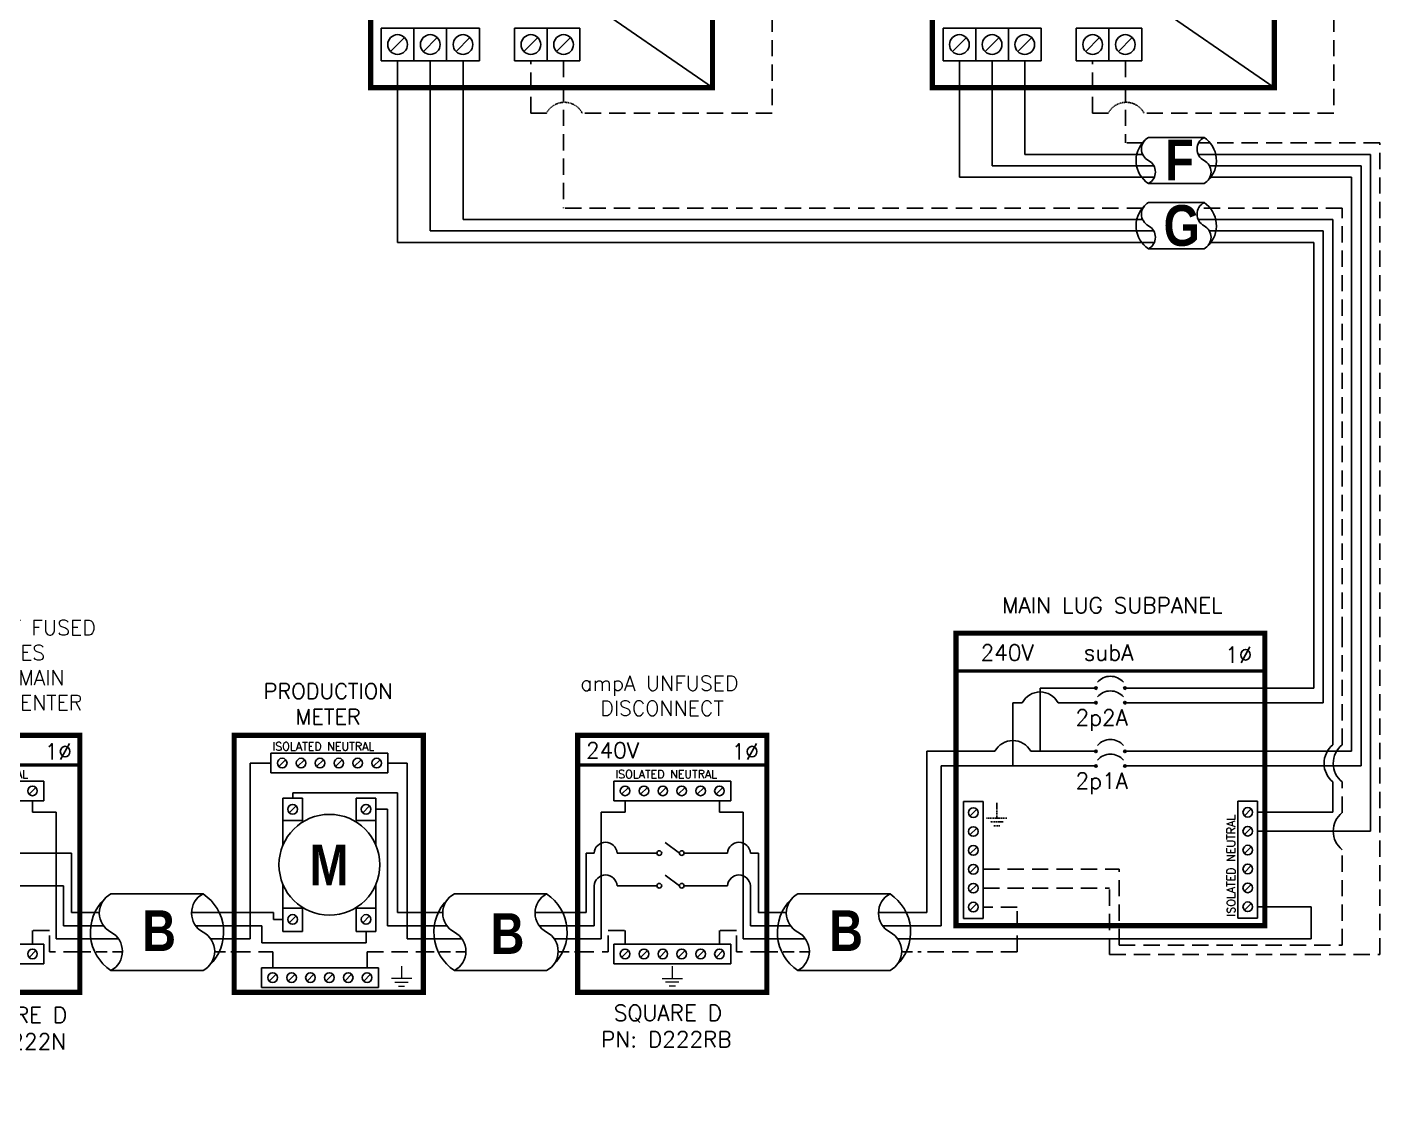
# Model space of a CAD drawing. Header units: feet. Extents: x 17803 to 18584, y 14556 to 15126.
# Drawn here: x 18260.7 to 18572.4, y 14750.8 to 14997.3 of the extents above; entities that cross this region are included whole.
import ezdxf

# ---------------------------------------------------------------- set-up
doc = ezdxf.new("R2010")
doc.units = ezdxf.units.FT
doc.header["$MEASUREMENT"] = 0
doc.linetypes.add('HIDDEN', pattern=[0.375, 0.25, -0.125])
for name, color, linetype in [('ONE LINE BLOCKS', 7, 'Continuous'), ('TABLES', 7, 'Continuous'), ('TEXT', 7, 'Continuous'), ('Z - TITLEBLOCK TXT', 7, 'Continuous')]:
    doc.layers.add(name, color=color, linetype=linetype)
doc.styles.add('ONE LINE TXT', font='techb___.ttf')
doc.styles.get("Standard").update_dxf_attribs({"font": 'simplex.shx'})

# ---------------------------------------------------------------- blocks, each defined once
blk = doc.blocks.new('2inverterSub')
at = {"layer": 'ONE LINE BLOCKS', "linetype": 'Continuous'}
h = blk.add_hatch(color=1, dxfattribs=at)
h.dxf.hatch_style = 1
edge = h.paths.add_edge_path()
edge.add_arc((40.28, 60.73), 0.291, 0, 360)
h = blk.add_hatch(color=1, dxfattribs=at)
h.dxf.hatch_style = 1
edge = h.paths.add_edge_path()
edge.add_arc((46.96, 60.73), 0.291, 0, 360)
h = blk.add_hatch(color=1, dxfattribs=at)
h.dxf.hatch_style = 1
edge = h.paths.add_edge_path()
edge.add_arc((40.28, 57.35), 0.291, 0, 360)
h = blk.add_hatch(color=1, dxfattribs=at)
h.dxf.hatch_style = 1
edge = h.paths.add_edge_path()
edge.add_arc((46.96, 57.35), 0.291, 0, 360)
h = blk.add_hatch(color=1, dxfattribs=at)
h.dxf.hatch_style = 1
edge = h.paths.add_edge_path()
edge.add_arc((40.28, 46.17), 0.291, 0, 360)
h = blk.add_hatch(color=1, dxfattribs=at)
h.dxf.hatch_style = 1
edge = h.paths.add_edge_path()
edge.add_arc((46.96, 46.17), 0.291, 0, 360)
h = blk.add_hatch(color=1, dxfattribs=at)
h.dxf.hatch_style = 1
edge = h.paths.add_edge_path()
edge.add_arc((40.28, 42.79), 0.291, 0, 360)
h = blk.add_hatch(color=1, dxfattribs=at)
h.dxf.hatch_style = 1
edge = h.paths.add_edge_path()
edge.add_arc((46.96, 42.79), 0.291, 0, 360)
at = {"color": 7, "linetype": 'Continuous'}
for p, q in [((90.5, 73.37), (90.5, 60.73)), ((99.2, 73.37), (99.2, 46.17)), ((36.09, 60.73), (27.43, 60.73)), ((27.43, 60.73), (27.43, 46.17)), ((90.5, 60.73), (51.15, 60.73)), ((17.02, 46.17), (1.34, 46.17)), ((1.34, 46.17), (1.34, 9)), ((36.09, 46.17), (25.26, 46.17)), ((99.2, 46.17), (51.15, 46.17)), ((1.34, 9), (0, 9))]:
    blk.add_line(p, q, dxfattribs=at)
at = {"color": 10, "linetype": 'Continuous'}
for p, q in [((92.67, 73.37), (92.67, 57.35)), ((101.37, 73.37), (101.37, 42.79)), ((21.14, 42.79), (21.14, 57.35)), ((23.31, 57.35), (21.14, 57.35)), ((31.55, 57.35), (36.09, 57.35)), ((92.67, 57.35), (51.15, 57.35)), ((21.14, 42.79), (4.63, 42.79)), ((4.63, 6), (4.63, 42.79)), ((21.14, 42.79), (36.09, 42.79)), ((101.37, 42.79), (51.15, 42.79)), ((4.63, 6), (0, 6))]:
    blk.add_line(p, q, dxfattribs=at)
at = {"color": 253, "linetype": 'Continuous'}
for p, q in [((94.85, 73.37), (94.85, 47.66)), ((103.55, 73.37), (103.55, 27.76)), ((94.85, 39.1), (94.85, 32.11)), ((94.85, 32.11), (77.54, 32.11)), ((103.55, 27.76), (77.54, 27.76)), ((89.88, 10.36), (77.54, 10.36)), ((89.88, 3), (89.88, 10.36)), ((89.88, 3), (0, 3))]:
    blk.add_line(p, q, dxfattribs=at)
at = {"color": 10, "linetype": 'Continuous'}
blk.add_arc((27.43, 55.19), 4.65, 27.6639, 152.3361, dxfattribs=at)
at = {"color": 7, "linetype": 'Continuous'}
blk.add_arc((21.14, 44.01), 4.65, 27.6639, 152.3361, dxfattribs=at)
at = {"color": 253, "linetype": 'Continuous'}
blk.add_arc((98.43, 43.38), 5.58, 129.9215, 230.0785, dxfattribs=at)
at = {"layer": 'ONE LINE BLOCKS', "lineweight": 50}
blk.add_line((8.04, 64.67), (79.2, 64.67), dxfattribs=at)
at = {"layer": 'ONE LINE BLOCKS', "lineweight": 50, "const_width": 1.19}
blk.add_lwpolyline([(8.04, 6.01), (8.04, 73.37), (79.2, 73.37), (79.2, 6.01)], close=True, dxfattribs=at)
at = {"layer": 'TEXT', "color": 92, "linetype": 'HIDDEN', "ltscale": 15}
for p, q in [((97.02, 47.66), (97.02, 73.37)), ((105.72, -0.66), (105.72, 73.37)), ((97.02, 32.03), (97.02, 39.1)), ((97.02, 1.52), (97.02, 23.48)), ((14.31, 18.99), (45.6, 18.99)), ((45.6, 1.52), (45.6, 18.99)), ((14.31, 14.64), (43.39, 14.64)), ((43.39, -0.66), (43.39, 14.64)), ((22.14, 10.28), (14.31, 10.28)), ((22.14, 0), (22.14, 10.28)), ((22.14, 0), (0, 0)), ((45.6, 1.52), (97.02, 1.52)), ((43.39, -0.66), (105.72, -0.66))]:
    blk.add_line(p, q, dxfattribs=at)
at = {"layer": 'TEXT', "color": 92, "linetype": 'HIDDEN', "flags": 128}
for points in [[(17.42, 34.26), (17.42, 30.76)], [(15.08, 30.76), (19.76, 30.76)], [(18.95, 29.89), (15.89, 29.89)], [(18.13, 29.02), (16.7, 29.02)]]:
    blk.add_lwpolyline(points, dxfattribs=at)
at = {"layer": 'TEXT', "color": 92, "linetype": 'Continuous', "ltscale": 4}
for centre in [(100.49, 43.38), (100.49, 27.76)]:
    blk.add_arc(centre, 5.51, 129.059, 230.941, dxfattribs=at)
at = {"layer": 'Z - TITLEBLOCK TXT', "color": 1, "linetype": 'Continuous'}
for p, q in [((9.77, 7.69), (9.77, 34.63)), ((9.77, 34.63), (14.31, 34.63)), ((14.31, 34.63), (14.31, 7.69)), ((73, 7.76), (73, 34.71)), ((73, 34.71), (77.54, 34.71)), ((77.54, 34.71), (77.54, 7.76)), ((14.31, 7.69), (9.77, 7.69)), ((77.54, 7.76), (73, 7.76))]:
    blk.add_line(p, q, dxfattribs=at)
at = {"layer": 'Z - TITLEBLOCK TXT', "color": 4, "linetype": 'Continuous'}
for p, q in [((12.83, 32.82), (11.25, 31.25)), ((76.06, 32.9), (74.49, 31.32)), ((12.83, 28.47), (11.25, 26.9)), ((76.06, 28.54), (74.49, 26.97)), ((12.83, 24.12), (11.25, 22.55)), ((76.06, 24.19), (74.49, 22.62)), ((12.83, 19.77), (11.25, 18.2)), ((76.06, 19.84), (74.49, 18.27)), ((12.83, 15.42), (11.25, 13.85)), ((76.06, 15.49), (74.49, 13.92)), ((12.83, 11.07), (11.25, 9.5)), ((76.06, 11.14), (74.49, 9.57))]:
    blk.add_line(p, q, dxfattribs=at)
at = {"layer": 'Z - TITLEBLOCK TXT', "color": 1, "linetype": 'Continuous', "flags": 128}
for points in [[(36.09, 60.73), (40.28, 60.73)], [(36.09, 60.73), (40.28, 60.73)], [(46.96, 60.73), (51.15, 60.73)], [(36.09, 57.35), (40.28, 57.35)], [(36.09, 57.35), (40.28, 57.35)], [(46.96, 57.35), (51.15, 57.35)], [(36.09, 46.17), (40.28, 46.17)], [(36.09, 46.17), (40.28, 46.17)], [(46.96, 46.17), (51.15, 46.17)], [(36.09, 42.79), (40.28, 42.79)], [(36.09, 42.79), (40.28, 42.79)], [(46.96, 42.79), (51.15, 42.79)]]:
    blk.add_lwpolyline(points, dxfattribs=at)
at = {"layer": 'Z - TITLEBLOCK TXT', "color": 1, "linetype": 'Continuous'}
for centre in [(40.28, 60.73), (46.96, 60.73), (40.28, 57.35), (46.96, 57.35), (40.28, 46.17), (46.96, 46.17), (40.28, 42.79), (46.96, 42.79)]:
    blk.add_circle(centre, 0.291, dxfattribs=at)
at = {"layer": 'Z - TITLEBLOCK TXT', "color": 4, "linetype": 'Continuous'}
for centre in [(12.04, 32.04), (75.27, 32.11), (12.04, 27.69), (75.27, 27.76), (12.04, 23.34), (75.27, 23.41), (12.04, 18.99), (75.27, 19.06), (12.04, 14.64), (75.27, 14.71), (12.04, 10.28), (75.27, 10.36)]:
    blk.add_circle(centre, 1.11, dxfattribs=at)
at = {"layer": 'Z - TITLEBLOCK TXT', "color": 1, "linetype": 'Continuous'}
for centre in [(43.62, 59.53), (43.62, 56.15), (43.62, 44.97), (43.62, 41.59)]:
    blk.add_arc(centre, 3.93, 40.3392, 139.6608, dxfattribs=at)
at = {"layer": 'TABLES', "color": 1, "linetype": 'Continuous'}
for s, p in [('2p2A', (35.59, 52.11)), ('2p1A', (35.59, 37.55))]:
    blk.add_text(s, height=3.658, dxfattribs=at).set_placement(p)
at = {"layer": 'TABLES', "color": 4, "linetype": 'Continuous'}
blk.add_text('ISOLATED NEUTRAL', height=1.8743, rotation=90, dxfattribs=at).set_placement((72.35, 8.12))
at = {"layer": 'TEXT', "color": 1, "attachment_point": 5}
for s, width, gutter_width, insert, char_height in [('MAIN LUG SUBPANEL ', 62.3984, 7.17, (44.08, 79.8), 3.6576), ('240V', 0.1481, 0.75, (19.83, 68.92), 3.658), ('subA', 0.1481, 0.75, (43.21, 68.92), 3.658), ('1∅', 0.1481, 0.75, (73.19, 68.41), 3.658)]:
    blk.add_mtext_dynamic_manual_height_columns(s, width=width, gutter_width=gutter_width, heights=[0], dxfattribs=dict(at, insert=insert, char_height=char_height))
blk = doc.blocks.new('*U13')
at = {"color": 7, "linetype": 'Continuous'}
for p, q in [((-7.14, 13.31), (-28.39, 13.31)), ((-28.39, -4.31), (-7.14, -4.31))]:
    blk.add_line(p, q, dxfattribs=at)
at = {"color": 7}
for p, q in [((-35.53, 9), (-31.05, 9)), ((-9.81, 9), (0, 9))]:
    blk.add_line(p, q, dxfattribs=at)
at = {"color": 10}
for p, q in [((-35.53, 6), (-30.11, 6)), ((-8.87, 6), (0, 6))]:
    blk.add_line(p, q, dxfattribs=at)
at = {"color": 253}
for p, q in [((-35.53, 3), (-26.66, 3)), ((-5.41, 3), (0, 3))]:
    blk.add_line(p, q, dxfattribs=at)
at = {"color": 92, "linetype": 'HIDDEN', "ltscale": 10}
for p, q in [((-4.48, 0), (0, 0)), ((-35.53, 0), (-25.72, 0))]:
    blk.add_line(p, q, dxfattribs=at)
at = {"linetype": 'Continuous'}
for centre, start, end in [((-26.08, 8.91), 117.6639, 242.3361), ((-4.83, 8.91), 117.6639, 242.3361), ((-30.7, 0.09), 297.6639, 62.3361), ((-9.45, 0.09), 297.6639, 62.3361)]:
    blk.add_arc(centre, 4.98, start, end, dxfattribs=at)
at = {"color": 7, "linetype": 'Continuous'}
for centre, start, end in [((-12.99, 4.5), 313.9732, 56.4265), ((-22.54, 4.5), 133.9732, 236.4265)]:
    blk.add_arc(centre, 10.58, start, end, dxfattribs=at)
blk = doc.blocks.new('unfusedDisconnect')
at = {"lineweight": 50}
blk.add_line((-43.61, 43.06), (0, 43.06), dxfattribs=at)
at = {"color": 1, "linetype": 'Continuous'}
for p, q in [((-35.27, 34.78), (-35.27, 39.32)), ((-35.27, 39.32), (-8.32, 39.32)), ((-8.32, 39.32), (-8.32, 34.78)), ((-8.32, 34.78), (-35.27, 34.78)), ((-23.43, 25.18), (-20.16, 22.74)), ((-31.89, 22.73), (-25.32, 22.73)), ((-19.08, 22.73), (-11.7, 22.73)), ((-23.43, 17.65), (-20.16, 15.2)), ((-31.89, 15.2), (-25.32, 15.2)), ((-19.08, 15.2), (-11.7, 15.19)), ((-35.27, 1.76), (-8.32, 1.76)), ((-35.27, 1.76), (-35.27, -2.78)), ((-8.32, 1.76), (-8.32, -2.78)), ((-8.32, -2.78), (-35.27, -2.78))]:
    blk.add_line(p, q, dxfattribs=at)
at = {"color": 4, "linetype": 'Continuous'}
for p, q in [((-31.89, 37.83), (-33.46, 36.26)), ((-27.53, 37.83), (-29.11, 36.26)), ((-23.18, 37.83), (-24.76, 36.26)), ((-18.83, 37.83), (-20.41, 36.26)), ((-14.48, 37.83), (-16.06, 36.26)), ((-10.13, 37.83), (-11.7, 36.26)), ((-31.89, 0.28), (-33.46, -1.3)), ((-27.53, 0.28), (-29.11, -1.3)), ((-23.18, 0.28), (-24.76, -1.3)), ((-18.83, 0.28), (-20.41, -1.3)), ((-14.48, 0.28), (-16.06, -1.3)), ((-10.13, 0.28), (-11.7, -1.3))]:
    blk.add_line(p, q, dxfattribs=at)
at = {"color": 253, "linetype": 'Continuous'}
for p, q in [((-32.67, 32.17), (-32.67, 34.78)), ((-10.92, 32.17), (-10.92, 34.78)), ((-38.16, 3), (-38.16, 32.17)), ((-38.16, 32.17), (-32.67, 32.17)), ((-5.43, 32.17), (-10.92, 32.17)), ((-5.43, 3), (-5.43, 32.17)), ((-43.61, 3), (-38.16, 3)), ((0, 3), (-5.43, 3))]:
    blk.add_line(p, q, dxfattribs=at)
at = {"color": 7, "linetype": 'Continuous'}
for p, q in [((-41.66, 9), (-41.66, 22.73)), ((-39.8, 22.73), (-41.66, 22.73)), ((-31.89, 22.73), (-34.52, 22.73)), ((-11.7, 22.73), (-9.07, 22.73)), ((-3.79, 22.73), (-1.93, 22.73)), ((-1.93, 9), (-1.93, 22.73))]:
    blk.add_line(p, q, dxfattribs=at)
at = {"color": 10, "linetype": 'Continuous'}
for p, q in [((-39.8, 6), (-39.8, 15.2)), ((-31.89, 15.2), (-34.52, 15.2)), ((-11.7, 15.2), (-9.07, 15.2)), ((-3.79, 6), (-3.79, 15.2)), ((-43.61, 6), (-39.8, 6)), ((0, 6), (-3.79, 6))]:
    blk.add_line(p, q, dxfattribs=at)
at = {"color": 7}
for p, q in [((-43.61, 9), (-41.66, 9)), ((0, 9), (-1.93, 9))]:
    blk.add_line(p, q, dxfattribs=at)
at = {"color": 92, "linetype": 'HIDDEN', "ltscale": 15}
for p, q in [((-36.58, 0), (-36.58, 4.9)), ((-36.58, 4.9), (-32.67, 4.9)), ((-32.67, 4.9), (-32.67, 1.76)), ((-7.01, 4.9), (-10.92, 4.9)), ((-10.92, 4.9), (-10.92, 1.76)), ((-7.01, 0), (-7.01, 4.9)), ((-43.61, 0), (-36.58, 0)), ((0, 0), (-7.01, 0))]:
    blk.add_line(p, q, dxfattribs=at)
at = {"lineweight": 50, "const_width": 1.19}
blk.add_lwpolyline([(-43.61, -9.34), (-43.61, 49.84), (0, 49.84), (0, -9.34)], close=True, dxfattribs=at)
at = {"color": 92, "linetype": 'Continuous', "lineweight": 5, "ltscale": 0.05, "flags": 128}
for points in [[(-24.14, -6.17), (-19.45, -6.17)], [(-21.8, -3.32), (-21.8, -6.17)], [(-20.27, -7.03), (-23.32, -7.03)], [(-21.08, -7.9), (-22.51, -7.9)]]:
    blk.add_lwpolyline(points, dxfattribs=at)
at = {"color": 4, "linetype": 'Continuous'}
for centre in [(-32.67, 37.05), (-28.32, 37.05), (-23.97, 37.05), (-19.62, 37.05), (-15.27, 37.05), (-10.92, 37.05), (-32.67, -0.51), (-28.32, -0.51), (-23.97, -0.51), (-19.62, -0.51), (-15.27, -0.51), (-10.92, -0.51)]:
    blk.add_circle(centre, 1.11, dxfattribs=at)
at = {"color": 1, "linetype": 'Continuous'}
for centre in [(-24.78, 22.73), (-19.62, 22.73), (-24.78, 15.2), (-19.62, 15.2)]:
    blk.add_circle(centre, 0.541, dxfattribs=at)
at = {"color": 7, "linetype": 'Continuous'}
for centre in [(-37.16, 22.58), (-6.43, 22.58)]:
    blk.add_arc(centre, 2.64, 3.2819, 176.7181, dxfattribs=at)
at = {"color": 10, "linetype": 'Continuous'}
for centre in [(-37.16, 15.04), (-6.43, 15.04)]:
    blk.add_arc(centre, 2.64, 3.2819, 176.7181, dxfattribs=at)
at = {"color": 4, "linetype": 'Continuous'}
blk.add_text('ISOLATED NEUTRAL', height=1.8743, dxfattribs=at).set_placement((-34.91, 39.97))
at = {"color": 1}
for s, width, gutter_width, heights, insert, char_height, attachment_point in [('\\A1;\\pi12.228;ampA UNFUSED \\P\\pi16.834;DISCONNECT', 64.922, 0, [11.89], (-55.21, 63.58), 3.4544, 1), ('240V', 0.1481, 0.75, [0], (-35.55, 46.4), 3.658, 5), ('1∅', 0.1481, 0.75, [0], (-4.98, 46.1), 3.658, 5), ('\\A1;\\pi11.999,t30.287;SQUARE D\\P\\pi9.0377,t27.326;PN: D222RB', 51.6906, 0.203, [45.94], (-47.25, -12.27), 3.6576, 1)]:
    blk.add_mtext_dynamic_manual_height_columns(s, width=width, gutter_width=gutter_width, heights=heights, dxfattribs=dict(at, insert=insert, char_height=char_height, attachment_point=attachment_point))
blk = doc.blocks.new('*U27')
at = {"color": 7}
for name, p in [('unfusedDisconnect', (0, 0)), ('*U13', (-43.61, 0))]:
    blk.add_blockref(name, p, dxfattribs=at)
at = {"layer": 'Z - TITLEBLOCK TXT', "color": 1, "linetype": 'Continuous', "insert": (-63.63, 8.88), "char_height": 9.3833, "attachment_point": 1, "style": 'ONE LINE TXT'}
blk.add_mtext_dynamic_manual_height_columns('{\\W1;\\C256;B}', width=0.1385, gutter_width=2.13, heights=[0], dxfattribs=at)
blk = doc.blocks.new('fusedDisconnect')
at = {"lineweight": 50}
blk.add_line((-43.61, 43.06), (0, 43.06), dxfattribs=at)
at = {"color": 1, "linetype": 'Continuous'}
for p, q in [((-35.27, 34.78), (-35.27, 39.32)), ((-35.27, 39.32), (-8.32, 39.32)), ((-8.32, 39.32), (-8.32, 34.78)), ((-8.32, 34.78), (-35.27, 34.78)), ((-26.07, 25.18), (-22.81, 22.74)), ((-21.73, 22.73), (-20.49, 22.73)), ((-17.94, 22.73), (-16.7, 22.73)), ((-26.07, 17.65), (-22.81, 15.2)), ((-21.73, 15.2), (-20.49, 15.2)), ((-17.94, 15.2), (-16.7, 15.2)), ((-35.27, 1.76), (-8.32, 1.76)), ((-35.27, 1.76), (-35.27, -2.78)), ((-8.32, 1.76), (-8.32, -2.78)), ((-8.32, -2.78), (-35.27, -2.78))]:
    blk.add_line(p, q, dxfattribs=at)
at = {"color": 4, "linetype": 'Continuous'}
for p, q in [((-31.89, 37.83), (-33.46, 36.26)), ((-27.53, 37.83), (-29.11, 36.26)), ((-23.18, 37.83), (-24.76, 36.26)), ((-18.83, 37.83), (-20.41, 36.26)), ((-14.48, 37.83), (-16.06, 36.26)), ((-10.13, 37.83), (-11.7, 36.26)), ((-31.89, 0.28), (-33.46, -1.3)), ((-27.53, 0.28), (-29.11, -1.3)), ((-23.18, 0.28), (-24.76, -1.3)), ((-18.83, 0.28), (-20.41, -1.3)), ((-14.48, 0.28), (-16.06, -1.3)), ((-10.13, 0.28), (-11.7, -1.3))]:
    blk.add_line(p, q, dxfattribs=at)
at = {"color": 253, "linetype": 'Continuous'}
for p, q in [((-32.67, 32.17), (-32.67, 34.78)), ((-10.92, 32.17), (-10.92, 34.78)), ((-38.16, 3), (-38.16, 32.17)), ((-38.16, 32.17), (-32.67, 32.17)), ((-5.43, 32.17), (-10.92, 32.17)), ((-5.43, 3), (-5.43, 32.17)), ((-43.61, 3), (-38.16, 3)), ((0, 3), (-5.43, 3))]:
    blk.add_line(p, q, dxfattribs=at)
at = {"color": 7, "linetype": 'Continuous'}
for p, q in [((-27.97, 22.73), (-41.66, 22.73)), ((-41.66, 9), (-41.66, 22.73)), ((-15.62, 22.73), (-1.93, 22.73)), ((-1.93, 9), (-1.93, 22.73))]:
    blk.add_line(p, q, dxfattribs=at)
at = {"color": 10, "linetype": 'Continuous'}
for p, q in [((-27.97, 15.2), (-39.8, 15.2)), ((-39.8, 6), (-39.8, 15.2)), ((-15.62, 15.2), (-3.79, 15.19)), ((-3.79, 6), (-3.79, 15.2)), ((-43.61, 6), (-39.8, 6)), ((0, 6), (-3.79, 6))]:
    blk.add_line(p, q, dxfattribs=at)
at = {"color": 7}
for p, q in [((-43.61, 9), (-41.66, 9)), ((0, 9), (-1.93, 9))]:
    blk.add_line(p, q, dxfattribs=at)
at = {"color": 92, "linetype": 'HIDDEN', "ltscale": 15}
for p, q in [((-36.58, 0), (-36.58, 4.9)), ((-36.58, 4.9), (-32.67, 4.9)), ((-32.67, 4.9), (-32.67, 1.76)), ((-7.01, 4.9), (-10.92, 4.9)), ((-10.92, 4.9), (-10.92, 1.76)), ((-7.01, 0), (-7.01, 4.9)), ((-43.61, 0), (-36.58, 0)), ((0, 0), (-7.01, 0)), ((-28.32, -2.78), (-28.32, -5.55)), ((-28.32, -5.55), (-38.48, -5.55)), ((-38.48, -5.55), (-38.48, -13.28)), ((-38.48, -23.51), (-38.48, -27.17))]:
    blk.add_line(p, q, dxfattribs=at)
at = {"lineweight": 50, "const_width": 1.19}
blk.add_lwpolyline([(-43.61, -9.34), (-43.61, 49.84), (0, 49.84), (0, -9.34)], close=True, dxfattribs=at)
at = {"color": 92, "linetype": 'Continuous', "lineweight": 5, "ltscale": 0.05, "flags": 128}
for points in [[(-24.14, -6.17), (-19.45, -6.17)], [(-21.8, -3.32), (-21.8, -6.17)], [(-20.27, -7.03), (-23.32, -7.03)], [(-21.08, -7.9), (-22.51, -7.9)]]:
    blk.add_lwpolyline(points, dxfattribs=at)
at = {"color": 92, "linetype": 'Continuous', "ltscale": 4, "flags": 128}
for points in [[(-46.96, -27.17), (-30, -27.17)], [(-32.93, -30.31), (-44.02, -30.31)], [(-35.87, -33.46), (-41.08, -33.46)]]:
    blk.add_lwpolyline(points, dxfattribs=at)
at = {"color": 4, "linetype": 'Continuous'}
for centre in [(-32.67, 37.05), (-28.32, 37.05), (-23.97, 37.05), (-19.62, 37.05), (-15.27, 37.05), (-10.92, 37.05), (-32.67, -0.51), (-28.32, -0.51), (-23.97, -0.51), (-19.62, -0.51), (-15.27, -0.51), (-10.92, -0.51)]:
    blk.add_circle(centre, 1.11, dxfattribs=at)
at = {"color": 1, "linetype": 'Continuous'}
for centre in [(-27.43, 22.73), (-22.27, 22.73), (-16.16, 22.73), (-27.43, 15.2), (-22.27, 15.2), (-16.16, 15.19)]:
    blk.add_circle(centre, 0.541, dxfattribs=at)
at = {"color": 7, "linetype": 'Continuous'}
blk.add_circle((-38.48, -18.39), 5.11, dxfattribs=at)
at = {"color": 1, "linetype": 'Continuous'}
for points in [[(-20.49, 22.73), (-20.12, 23.49), (-19.22, 21.97), (-18.39, 23.49), (-17.94, 22.73)], [(-20.49, 15.2), (-20.12, 15.96), (-19.22, 14.43), (-18.39, 15.96), (-17.94, 15.2)]]:
    blk.add_spline(points, degree=3, dxfattribs=at)
at = {"color": 4, "linetype": 'Continuous'}
blk.add_text('BONDED NEUTRAL', height=1.8743, dxfattribs=at).set_placement((-34.19, 39.97))
at = {"color": 1}
for s, width, gutter_width, heights, insert, char_height, attachment_point in [('\\A1;\\pi1.8138;ampA DISCONNECT FUSED \\P\\pi16.536;W/ ocA FUSES\\P\\pi11.355;GROUPED W/ MAIN \\P\\pi4.9392;BREAKER LOAD CENTER', 71.8931, 92.23, [24.13], (-58.88, 76.39), 3.4544, 1), ('240V', 0.1481, 0.75, [0], (-35.55, 46.4), 3.658, 5), ('1∅', 0.1481, 0.75, [0], (-4.98, 46.1), 3.658, 5), ('\\A1;\\pi7.3884,t25.676;SQUARE D\\P\\pi5.1241,t23.412;PN: D222N', 35.0816, 28.88, [13.54], (-35.24, -12.75), 3.6576, 1)]:
    blk.add_mtext_dynamic_manual_height_columns(s, width=width, gutter_width=gutter_width, heights=heights, dxfattribs=dict(at, insert=insert, char_height=char_height, attachment_point=attachment_point))
at = {"color": 1, "linetype": 'Continuous', "insert": (-41.67, -12.34), "char_height": 9.3833, "attachment_point": 1, "style": 'ONE LINE TXT'}
blk.add_mtext_dynamic_manual_height_columns('{\\W1;\\C256;a}', width=0.1385, gutter_width=2.13, heights=[0], dxfattribs=at)
blk = doc.blocks.new('*U19')
at = {"color": 7, "linetype": 'Continuous'}
for p, q in [((-7.14, 13.31), (-28.39, 13.31)), ((-28.39, -4.31), (-7.14, -4.31))]:
    blk.add_line(p, q, dxfattribs=at)
at = {"color": 7}
for p, q in [((-35.53, 9), (-31.05, 9)), ((-9.81, 9), (0, 9))]:
    blk.add_line(p, q, dxfattribs=at)
at = {"color": 10}
for p, q in [((-35.53, 6), (-30.11, 6)), ((-8.87, 6), (0, 6))]:
    blk.add_line(p, q, dxfattribs=at)
at = {"color": 253}
for p, q in [((-35.53, 3), (-26.66, 3)), ((-5.41, 3), (0, 3))]:
    blk.add_line(p, q, dxfattribs=at)
at = {"color": 92, "linetype": 'HIDDEN', "ltscale": 10}
for p, q in [((-4.48, 0), (0, 0)), ((-35.53, 0), (-25.72, 0))]:
    blk.add_line(p, q, dxfattribs=at)
at = {"linetype": 'Continuous'}
for centre, start, end in [((-26.08, 8.91), 117.6639, 242.3361), ((-4.83, 8.91), 117.6639, 242.3361), ((-30.7, 0.09), 297.6639, 62.3361), ((-9.45, 0.09), 297.6639, 62.3361)]:
    blk.add_arc(centre, 4.98, start, end, dxfattribs=at)
at = {"color": 7, "linetype": 'Continuous'}
for centre, start, end in [((-12.99, 4.5), 313.9732, 56.4265), ((-22.54, 4.5), 133.9732, 236.4265)]:
    blk.add_arc(centre, 10.58, start, end, dxfattribs=at)
blk = doc.blocks.new('*U20')
at = {"color": 7}
for name, p in [('fusedDisconnect', (0, 0)), ('*U19', (-43.61, 0))]:
    blk.add_blockref(name, p, dxfattribs=at)
blk = doc.blocks.new('productionMeter')
at = {"color": 1, "linetype": 'Continuous'}
for p, q in [((-35.13, 41.18), (-35.13, 45.72)), ((-35.13, 45.72), (-8.18, 45.72)), ((-8.18, 45.72), (-8.18, 41.18)), ((-8.18, 41.18), (-35.13, 41.18)), ((-32.38, 35.4), (-32.38, 24.5)), ((-27.84, 35.4), (-32.38, 35.4)), ((-27.84, 29.86), (-27.84, 35.4)), ((-15.47, 29.86), (-15.47, 35.4)), ((-15.47, 35.4), (-10.93, 35.4)), ((-10.93, 35.4), (-10.93, 24.5)), ((-27.84, 30.21), (-32.38, 30.21)), ((-15.47, 30.21), (-10.93, 30.21)), ((-32.38, 15.55), (-32.38, 4.64)), ((-10.93, 15.55), (-10.93, 4.64)), ((-27.84, 10.04), (-32.38, 10.04)), ((-27.84, 4.64), (-27.84, 10.18)), ((-15.47, 4.64), (-15.47, 10.18)), ((-15.47, 10.04), (-10.93, 10.04)), ((-32.38, 4.64), (-27.84, 4.64)), ((-10.93, 4.64), (-15.47, 4.64)), ((-37.32, -8.24), (-37.32, -3.7)), ((-37.32, -3.7), (-10.37, -3.7)), ((-10.37, -3.7), (-10.37, -8.24)), ((-10.37, -8.24), (-37.32, -8.24))]:
    blk.add_line(p, q, dxfattribs=at)
at = {"color": 4, "linetype": 'Continuous'}
for p, q in [((-31.74, 44.23), (-33.32, 42.66)), ((-27.39, 44.23), (-28.97, 42.66)), ((-23.04, 44.23), (-24.62, 42.66)), ((-18.69, 44.23), (-20.26, 42.66)), ((-14.34, 44.23), (-15.91, 42.66)), ((-9.99, 44.23), (-11.56, 42.66)), ((-29.33, 33.59), (-30.9, 32.02)), ((-12.41, 33.59), (-13.98, 32.02)), ((-29.33, 8.23), (-30.9, 6.66)), ((-12.41, 8.23), (-13.98, 6.66)), ((-33.93, -5.19), (-35.51, -6.76)), ((-29.58, -5.19), (-31.15, -6.76)), ((-25.23, -5.19), (-26.8, -6.76)), ((-20.88, -5.19), (-22.45, -6.76)), ((-16.53, -5.19), (-18.1, -6.76)), ((-12.18, -5.19), (-13.75, -6.76))]:
    blk.add_line(p, q, dxfattribs=at)
at = {"color": 253, "linetype": 'Continuous'}
for p, q in [((-39.9, 3), (-39.9, 43.45)), ((-39.9, 43.45), (-35.13, 43.45)), ((-3.71, 43.45), (-8.18, 43.45)), ((-3.71, 43.45), (-3.71, 3)), ((-43.61, 3), (-39.9, 3)), ((0, 3), (-3.71, 3))]:
    blk.add_line(p, q, dxfattribs=at)
at = {"color": 7}
for p, q in [((-30.11, 35.4), (-30.11, 36.59)), ((-30.11, 36.59), (-5.98, 36.59)), ((-5.98, 36.59), (-5.98, 9)), ((-43.61, 9), (-34.54, 9)), ((-34.54, 7.44), (-34.54, 9)), ((-32.38, 7.44), (-34.54, 7.44)), ((0, 9), (-5.98, 9))]:
    blk.add_line(p, q, dxfattribs=at)
at = {"color": 10, "linetype": 'Continuous'}
for p, q in [((-10.93, 32.81), (-8.25, 32.81)), ((-8.25, 32.81), (-8.25, 6)), ((-43.61, 6), (-37.24, 6)), ((-37.24, 6), (-37.24, 2.05)), ((-13.2, 2.05), (-13.2, 4.64)), ((0, 6), (-8.25, 6)), ((-37.24, 2.05), (-13.2, 2.05))]:
    blk.add_line(p, q, dxfattribs=at)
at = {"color": 92, "linetype": 'HIDDEN', "ltscale": 15}
for p, q in [((-43.61, 0), (-34.72, 0)), ((-12.97, 0), (-12.97, -3.7)), ((-12.97, 0), (0, 0)), ((-34.72, 0), (-34.72, -3.7))]:
    blk.add_line(p, q, dxfattribs=at)
at = {"lineweight": 50, "const_width": 1.19}
blk.add_lwpolyline([(-43.61, -9.34), (-43.61, 49.84), (0, 49.84), (0, -9.34)], close=True, dxfattribs=at)
at = {"color": 92, "linetype": 'Continuous', "lineweight": 5, "ltscale": 0.05, "flags": 128}
for points in [[(-2.7, -6.18), (-7.38, -6.18)], [(-5.04, -3.33), (-5.04, -6.18)], [(-6.57, -7.05), (-3.51, -7.05)], [(-5.76, -7.91), (-4.32, -7.91)]]:
    blk.add_lwpolyline(points, dxfattribs=at)
at = {"color": 4, "linetype": 'Continuous'}
for centre in [(-32.53, 43.45), (-28.18, 43.45), (-23.83, 43.45), (-19.48, 43.45), (-15.13, 43.45), (-10.78, 43.45), (-30.11, 32.81), (-13.2, 32.81), (-30.11, 7.44), (-13.2, 7.44), (-34.72, -5.97), (-30.37, -5.97), (-26.02, -5.97), (-21.67, -5.97), (-17.32, -5.97), (-12.97, -5.97)]:
    blk.add_circle(centre, 1.11, dxfattribs=at)
at = {"linetype": 'Continuous'}
blk.add_circle((-21.65, 20.02), 11.62, dxfattribs=at)
at = {"color": 4, "linetype": 'Continuous'}
blk.add_text('ISOLATED NEUTRAL', height=1.8743, dxfattribs=at).set_placement((-34.77, 46.37))
at = {"color": 253, "linetype": 'Continuous', "style": 'ONE LINE TXT'}
blk.add_text('M', height=9.38, dxfattribs=at).set_placement((-26.21, 15.31))
at = {"color": 1, "insert": (-21.93, 57.08), "char_height": 3.5433, "attachment_point": 5}
blk.add_mtext_dynamic_manual_height_columns('PRODUCTION METER', width=1.3203, gutter_width=7.17, heights=[0], dxfattribs=at)
blk = doc.blocks.new('*U17')
at = {"color": 7}
blk.add_blockref('productionMeter', (0, 0), dxfattribs=at)

msp = doc.modelspace()

# ---------------------------------------------------------------- linework, layer by layer
at = {"color": 7, "linetype": 'Continuous'}
for p, q in [((18418.61, 14983.34), (18339.83, 15037.71)), ((18548.04, 14983.34), (18469.26, 15037.71)), ((18346.05, 14989.51), (18346.05, 14947.69)), ((18475.48, 14989.51), (18475.48, 14962.71)), ((18531.86, 14971.87), (18519.04, 14971.87)), ((18475.48, 14962.71), (18520.41, 14962.71)), ((18533.22, 14962.71), (18565.86, 14962.71)), ((18565.86, 14962.71), (18565.86, 14857.67)), ((18519.04, 14961.24), (18531.86, 14961.24)), ((18531.86, 14956.84), (18519.04, 14956.84)), ((18346.05, 14947.69), (18520.41, 14947.69)), ((18533.22, 14947.69), (18557.15, 14947.69)), ((18557.15, 14947.69), (18557.15, 14857.67)), ((18519.04, 14946.21), (18531.86, 14946.21))]:
    msp.add_line(p, q, dxfattribs=at)
at = {"color": 92, "linetype": 'HIDDEN', "ltscale": 15}
for p, q in [((18432.33, 15005.55), (18432.33, 14977.47)), ((18561.76, 15005.55), (18561.76, 14977.47)), ((18376.76, 14977.47), (18376.76, 14989.51)), ((18384.29, 14989.51), (18384.29, 14955.58)), ((18506.19, 14977.47), (18506.19, 14989.51)), ((18513.72, 14989.51), (18513.72, 14970.6)), ((18376.76, 14977.47), (18380.36, 14977.47)), ((18432.33, 14977.47), (18388.6, 14977.47)), ((18506.19, 14977.47), (18509.79, 14977.47)), ((18561.76, 14977.47), (18518.03, 14977.47)), ((18517.78, 14970.6), (18513.72, 14970.6)), ((18572.38, 14970.6), (18530.59, 14970.6)), ((18572.38, 14857.67), (18572.38, 14970.6)), ((18517.78, 14955.58), (18384.29, 14955.58)), ((18563.68, 14955.58), (18530.59, 14955.58)), ((18563.68, 14857.67), (18563.68, 14955.58))]:
    msp.add_line(p, q, dxfattribs=at)
at = {"color": 1, "linetype": 'Continuous'}
for p, q in [((18342.28, 14997.04), (18357.35, 14997.04)), ((18342.28, 14989.51), (18342.28, 14997.04)), ((18342.28, 14997.04), (18349.82, 14997.04)), ((18349.82, 14997.04), (18349.82, 14989.51)), ((18357.35, 14997.04), (18357.35, 14989.51)), ((18357.35, 14997.04), (18364.89, 14997.04)), ((18364.89, 14997.04), (18364.89, 14989.51)), ((18372.99, 14997.04), (18388.06, 14997.04)), ((18372.99, 14989.51), (18372.99, 14997.04)), ((18372.99, 14997.04), (18380.52, 14997.04)), ((18380.52, 14997.04), (18380.52, 14989.51)), ((18388.06, 14997.04), (18388.06, 14989.51)), ((18471.71, 14997.04), (18486.78, 14997.04)), ((18471.71, 14989.51), (18471.71, 14997.04)), ((18471.71, 14997.04), (18479.25, 14997.04)), ((18479.25, 14997.04), (18479.25, 14989.51)), ((18486.78, 14997.04), (18486.78, 14989.51)), ((18486.78, 14997.04), (18494.32, 14997.04)), ((18494.32, 14997.04), (18494.32, 14989.51)), ((18502.42, 14997.04), (18517.49, 14997.04)), ((18502.42, 14989.51), (18502.42, 14997.04)), ((18502.42, 14997.04), (18509.95, 14997.04)), ((18509.95, 14997.04), (18509.95, 14989.51)), ((18517.49, 14997.04), (18517.49, 14989.51)), ((18357.35, 14989.51), (18342.28, 14989.51)), ((18357.35, 14989.51), (18364.89, 14989.51)), ((18388.06, 14989.51), (18372.99, 14989.51)), ((18486.78, 14989.51), (18471.71, 14989.51)), ((18486.78, 14989.51), (18494.32, 14989.51)), ((18517.49, 14989.51), (18502.42, 14989.51))]:
    msp.add_line(p, q, dxfattribs=at)
at = {"color": 4, "linetype": 'Continuous'}
for p, q in [((18347.66, 14994.88), (18344.44, 14991.67)), ((18355.19, 14994.88), (18351.98, 14991.67)), ((18362.72, 14994.88), (18359.51, 14991.67)), ((18378.36, 14994.88), (18375.15, 14991.67)), ((18385.9, 14994.88), (18382.68, 14991.67)), ((18477.09, 14994.88), (18473.87, 14991.67)), ((18484.62, 14994.88), (18481.41, 14991.67)), ((18492.16, 14994.88), (18488.94, 14991.67)), ((18507.79, 14994.88), (18504.58, 14991.67)), ((18515.33, 14994.88), (18512.11, 14991.67))]:
    msp.add_line(p, q, dxfattribs=at)
at = {"color": 10, "linetype": 'Continuous'}
for p, q in [((18353.58, 14989.51), (18353.58, 14950.32)), ((18483.01, 14989.51), (18483.01, 14965.34)), ((18483.01, 14965.34), (18520.28, 14965.34)), ((18533.09, 14965.34), (18568.03, 14965.34)), ((18568.03, 14965.34), (18568.03, 14857.67)), ((18353.58, 14950.32), (18520.28, 14950.32)), ((18533.09, 14950.32), (18559.33, 14950.32)), ((18559.33, 14950.32), (18559.33, 14857.67))]:
    msp.add_line(p, q, dxfattribs=at)
at = {"color": 253, "linetype": 'Continuous'}
for p, q in [((18361.12, 14989.51), (18361.12, 14952.95)), ((18490.55, 14989.51), (18490.55, 14967.97)), ((18490.55, 14967.97), (18517.7, 14967.97)), ((18530.52, 14967.97), (18570.21, 14967.97)), ((18570.21, 14857.67), (18570.21, 14967.97)), ((18361.12, 14952.95), (18517.7, 14952.95)), ((18530.52, 14952.95), (18561.51, 14952.95)), ((18561.51, 14952.95), (18561.51, 14857.67))]:
    msp.add_line(p, q, dxfattribs=at)
at = {"lineweight": 50, "const_width": 1.19}
for points in [[(18339.83, 14983.34), (18339.83, 15048), (18418.61, 15048), (18418.61, 14983.34)], [(18469.26, 14983.34), (18469.26, 15048), (18548.04, 15048), (18548.04, 14983.34)]]:
    msp.add_lwpolyline(points, close=True, dxfattribs=at)
at = {"color": 4, "linetype": 'Continuous'}
for centre in [(18346.05, 14993.27), (18353.58, 14993.27), (18361.12, 14993.27), (18376.76, 14993.27), (18384.29, 14993.27), (18475.48, 14993.27), (18483.01, 14993.27), (18490.55, 14993.27), (18506.19, 14993.27), (18513.72, 14993.27)]:
    msp.add_circle(centre, 2.27, dxfattribs=at)
at = {"color": 92, "linetype": 'HIDDEN', "ltscale": 0.3}
for centre in [(18384.48, 14975.31), (18513.91, 14975.31)]:
    msp.add_arc(centre, 4.65, 27.6639, 152.3361, dxfattribs=at)
at = {"linetype": 'Continuous'}
for centre, start, end in [((18520.44, 14969.21), 117.6639, 242.3361), ((18533.25, 14969.21), 117.6639, 242.3361), ((18517.65, 14963.9), 297.6639, 62.3361), ((18530.46, 14963.9), 297.6639, 62.3361), ((18520.44, 14954.19), 117.6639, 242.3361), ((18533.25, 14954.19), 117.6639, 242.3361), ((18517.65, 14948.87), 297.6639, 62.3361), ((18530.46, 14948.87), 297.6639, 62.3361)]:
    msp.add_arc(centre, 3, start, end, dxfattribs=at)
at = {"color": 7, "linetype": 'Continuous'}
for centre, start, end in [((18528.33, 14966.55), 313.9732, 56.4265), ((18522.57, 14966.55), 133.9732, 236.4265), ((18522.57, 14951.53), 133.9732, 236.4265), ((18528.33, 14951.53), 313.9732, 56.4265)]:
    msp.add_arc(centre, 6.38, start, end, dxfattribs=at)

# ---------------------------------------------------------------- block references
at = {"color": 7}
for name, p in [('2inverterSub', (18466.66, 14784.29)), ('*U20', (18272.85, 14784.29)), ('*U27', (18431.13, 14784.29)), ('*U17', (18351.99, 14784.29)), ('*U13', (18308.38, 14784.29)), ('*U13', (18466.66, 14784.29))]:
    msp.add_blockref(name, p, dxfattribs=at)

# ---------------------------------------------------------------- texts
at = {"color": 1, "linetype": 'Continuous', "char_height": 9.3833, "attachment_point": 1, "style": 'ONE LINE TXT'}
for s, insert in [('{\\W1;\\C256;F}', (18522.91, 14971.38)), ('{\\W1;\\C256;G}', (18522.53, 14956.27)), ('{\\W1;\\C256;B}', (18287.23, 14793.83)), ('{\\W1;\\C256;B}', (18445.51, 14793.83))]:
    msp.add_mtext_dynamic_manual_height_columns(s, width=0.1385, gutter_width=2.13, heights=[0], dxfattribs=dict(at, insert=insert))

doc.saveas('drawing.dxf')
